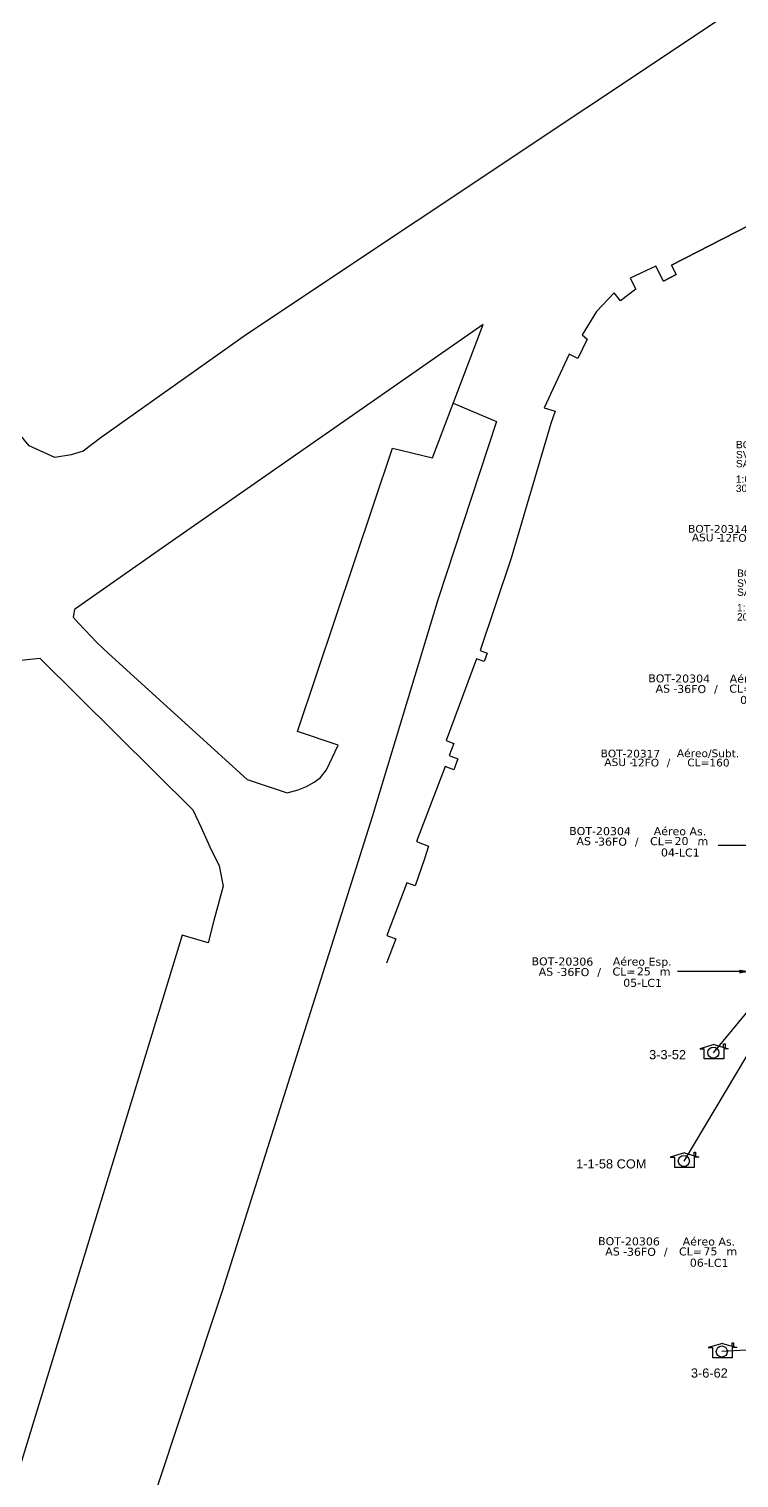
# Model space of a CAD drawing. Header units: inches. Extents: x 26685 to 27287, y 293461 to 293983.
# Drawn here: x 26929.3 to 26991.4, y 293682.5 to 293809.2 of the extents above; entities that cross this region are included whole.
import ezdxf
from ezdxf import colors
from ezdxf.entities.mleader import LeaderData, LeaderLine
from ezdxf.enums import TextEntityAlignment as Align
from ezdxf.math import Vec2, Vec3

# ---------------------------------------------------------------- set-up
doc = ezdxf.new("R2010")
doc.units = ezdxf.units.IN
doc.header["$MEASUREMENT"] = 0
doc.layers.add("20.0-LEGENDA DOS CDO'S", color=1, linetype='Continuous', lineweight=0)
doc.layers.add('20.1-CDO_INTERIOR', color=1, linetype='Continuous', lineweight=0)
for name, color, linetype in [('DROP DE CLIENTE', 140, 'Continuous'), ('label_cabos', 7, 'Continuous'), ('MEIO FIO', 251, 'Continuous'), ('surveys', 7, 'Continuous'), ('surveys legendas', 7, 'Continuous')]:
    doc.layers.add(name, color=color, linetype=linetype)
doc.styles.add('ARIAL', font='arial.ttf')
doc.styles.add('siredit', font='verdana.ttf')
doc.styles.get("Standard").update_dxf_attribs({"font": 'arial.ttf'})

# ---------------------------------------------------------------- blocks, each defined once
blk = doc.blocks.new('SURVEY_SURVEY')
for p, q in [((0.00000036, 0.00001493), (-0.00000355, 0.00001379)), ((-0.00000355, 0.00001379), (-0.00000233, 0.00001379)), ((-0.00000232, 0.00001098), (-0.00000232, 0.00001378)), ((0.00000036, 0.00001493), (0.00000427, 0.00001379)), ((0.00000298, 0.0000151), (0.00000339, 0.0000151)), ((0.00000298, 0.00001418), (0.00000298, 0.0000151)), ((0.00000427, 0.00001379), (0.00000304, 0.00001379)), ((0.00000304, 0.00001379), (0.00000304, 0.00001098)), ((0.00000339, 0.0000151), (0.00000339, 0.00001406)), ((0.00000304, 0.00001098), (-0.00000232, 0.00001098))]:
    blk.add_line(p, q)
at = {"layer": 'DROP DE CLIENTE'}
blk.add_circle((0.00000018, 0.00001272), 0.00000152, dxfattribs=at)
blk = doc.blocks.new('CDOI_CT_ESQ')
at = {"layer": '20.1-CDO_INTERIOR', "color": 8, "lineweight": 18}
blk.add_lwpolyline([(-2.12, -2.13), (-2.12, 2.12), (0, 2.12), (0.01, -2.13)], close=True, dxfattribs=at)
blk.add_circle((-1.06, 0), 0.68, dxfattribs=at)
blk.add_arc((0.01, 0), 2.13, 90.0276, 270.0276, dxfattribs=at)
at = {"layer": "20.0-LEGENDA DOS CDO'S", "color": 8, "style": 'ARIAL'}
for tag, p in [('CDO_N', (-9.3, 2.69)), ('SURVEY', (-9.3, 1.6)), ('SAP', (-9.3, 0.61)), ('1:XX', (-9.31, -1.08)), ('UMS', (-9.31, -2.09))]:
    blk.add_attdef(tag, p, '', height=0.8, rotation=359.9724, dxfattribs=at)
blk.add_attdef('FIBRAS_UTILIZADAS', text='', height=0.8, rotation=359.9724, dxfattribs=at).set_placement((-1.59, 2.69), align=Align.CENTER)
blk = doc.blocks.new('Inst CB ESP CFOA-SM-AS-80-TS-36')
at = {"layer": 'label_cabos', "color": 0, "style": 'siredit'}
for tag, flags, p in [('ID_ATIVIDADE', 3, (1.31, 2.67)), ('FATOR', 1, (11.56, 2.55))]:
    blk.add_attdef(tag, text='', height=1, rotation=359.69, dxfattribs=dict(at, flags=flags)).set_placement(p, align=Align.MIDDLE_CENTER)
for tag, p in [('TIPO_CABO', (1.76, 0)), ('DESTINO_CABO', (3.13, 1.26)), ('CABO', (4.69, -0.05)), ('/', (7.71, -0.05)), ('LANCE', (10.81, 0)), ('TIPO_CABO', (13.11, 1.24)), ('UND', (15.96, 0)), ('FID', (13.15, -1.41))]:
    blk.add_attdef(tag, text='', height=1, rotation=359.69, dxfattribs=at).set_placement(p, align=Align.MIDDLE_CENTER)
blk.add_attdef('QTDE', (12.43, -0.47), '', height=1, rotation=359.69, dxfattribs=at)
blk = doc.blocks.new('Inst CB AS CFOA-SM-AS-80-TS-36')
at = {"layer": 'label_cabos', "color": 0, "style": 'siredit'}
for tag, flags, p in [('ID_ATIVIDADE', 3, (1.31, 2.67)), ('FATOR', 1, (11.56, 2.55))]:
    blk.add_attdef(tag, text='', height=1, rotation=359.69, dxfattribs=dict(at, flags=flags)).set_placement(p, align=Align.MIDDLE_CENTER)
for tag, p in [('TIPO_CABO', (1.76, 0)), ('DESTINO_CABO', (3.13, 1.26)), ('CABO', (4.69, -0.05)), ('/', (7.71, -0.05)), ('LANCE', (10.81, 0)), ('TIPO_CABO', (13.11, 1.24)), ('UND', (15.96, 0)), ('FID', (13.15, -1.41))]:
    blk.add_attdef(tag, text='', height=1, rotation=359.69, dxfattribs=at).set_placement(p, align=Align.MIDDLE_CENTER)
blk.add_attdef('QTDE', (12.43, -0.47), '', height=1, rotation=359.69, dxfattribs=at)
blk = doc.blocks.new('LEGENDA DOS CABOS')
at = {"layer": 'label_cabos', "color": 0, "style": 'siredit'}
for tag, p in [('ID', (4.24, 1.63)), ('XX', (14.31, 1.67)), ('TIPO_CABO', (2.74, 0.52)), ('CABO', (6.16, 0.47)), ('/', (9.19, 0.47)), ('METROS', (14.36, 0.47))]:
    blk.add_attdef(tag, text='', height=1, rotation=359.69, dxfattribs=at).set_placement(p, align=Align.MIDDLE_CENTER)

msp = doc.modelspace()

# ---------------------------------------------------------------- linework, layer by layer
at = {"layer": 'DROP DE CLIENTE'}
for points in [[(26986.6, 293710.18), (27000.24, 293733.05)], [(26989.18, 293719.66), (27000.24, 293733.05)], [(27018.9, 293695.12), (26989.91, 293693.52)]]:
    msp.add_lwpolyline(points, dxfattribs=at)
at = {"layer": 'MEIO FIO'}
for points in [[(26992.94, 293812.2), (26948.34, 293782.46), (26935.64, 293773.46), (26934.06, 293772.27), (26933, 293771.94), (26931.59, 293771.71), (26929.34, 293772.74), (26895.7, 293813.66), (26883.9, 293827.2), (26883.77, 293828.59), (26885.93, 293831.08)], [(26992.26, 293792.02), (26985.49, 293788.54), (26985.92, 293787.72), (26984.8, 293787.14), (26984.13, 293788.45), (26981.88, 293787.4), (26982.39, 293786.44), (26981.04, 293785.41), (26980.48, 293786.11), (26978.94, 293784.48), (26977.7, 293782.45), (26978.13, 293782.06), (26977.3, 293780.36), (26976.56, 293780.75), (26974.37, 293776.06), (26975.33, 293775.76), (26974.95, 293774.69), (26971.48, 293762.9), (26968.78, 293754.83), (26969.38, 293754.61), (26969.11, 293753.87), (26968.44, 293754.12), (26965.79, 293746.96), (26966.47, 293746.71), (26966.07, 293745.65), (26966.83, 293745.36), (26966.46, 293744.41), (26965.7, 293744.69), (26963.19, 293738.13), (26964.25, 293737.73), (26963.89, 293736.62), (26963.09, 293734.25), (26962.37, 293734.53), (26960.62, 293729.9), (26961.39, 293729.61), (26960.59, 293727.5)], [(26984.8, 293787.14), (26985.92, 293787.72), (26985.49, 293788.54), (26992.26, 293792.02), (26992.8, 293790.98), (26993.94, 293791.56)], [(26984.8, 293787.14), (26984.13, 293788.45), (26981.88, 293787.4), (26982.39, 293786.44), (26981.04, 293785.41), (26980.48, 293786.11), (26978.94, 293784.48), (26977.7, 293782.45), (26978.13, 293782.06), (26977.3, 293780.36), (26976.56, 293780.75), (26974.37, 293776.06), (26975.33, 293775.76), (26974.95, 293774.69)], [(26969.04, 293783.34), (26941.2, 293763.96), (26933.3, 293758.42), (26933.19, 293757.76), (26933.67, 293757.21), (26935.28, 293755.5), (26936.28, 293754.57), (26948.4, 293743.57)], [(26948.4, 293743.57), (26951.9, 293742.39), (26952.86, 293742.65), (26953.58, 293742.94), (26954.26, 293743.31), (26954.81, 293743.73), (26955.34, 293744.41), (26956.37, 293746.55), (26952.81, 293747.74), (26961.12, 293772.54), (26964.6, 293771.7), (26969.04, 293783.34)], [(26966.42, 293776.47), (26970.2, 293774.87), (26965.06, 293759.27), (26959.34, 293740.28), (26946.22, 293698.8), (26940, 293680.12), (26936.85, 293680.94), (26935.48, 293677.97), (26935.48, 293677.23), (26935.81, 293676.1), (26937.73, 293672.61), (26939.67, 293669.41), (26941.03, 293666.76), (26942.13, 293664.75), (26942.89, 293664.13), (26943.7, 293663.75), (26944.28, 293663.61), (26944.81, 293663.57), (26945.25, 293663.56), (26946.95, 293663.47)], [(26897.6, 293656.05), (26864.16, 293700.79), (26861.72, 293704.24), (26861.2, 293706.4), (26860.91, 293708), (26861.11, 293709.2), (26861.51, 293709.89), (26862.19, 293711.09), (26863.45, 293711.99), (26923.52, 293751.73), (26926.52, 293753.83), (26926.11, 293753.67), (26926.97, 293753.82), (26930.26, 293754.18), (26943.66, 293740.89), (26944.39, 293739.36), (26945.14, 293737.66), (26945.96, 293736), (26946.31, 293734.22), (26945.48, 293731.21), (26945, 293729.27), (26942.73, 293729.95), (26926.81, 293677.83)]]:
    msp.add_lwpolyline(points, dxfattribs=at)

# ---------------------------------------------------------------- block references
at = {"layer": '20.1-CDO_INTERIOR', "xscale": 0.8, "yscale": 0.8, "zscale": 0.8}
for p, values in [((26998.57, 293770.37), {'CDO_N': 'BOT-20314', 'FIBRAS_UTILIZADAS': '          (PARCIAL/0)', 'SURVEY': 'SV-XXXXXX', 'SAP': 'SAP', '1:XX': '1:64', 'UMS': '30UMs'}), ((26998.67, 293759.13), {'CDO_N': 'BOT-20316', 'FIBRAS_UTILIZADAS': '          (PARCIAL/0)', 'SURVEY': 'SV-XXXXXX', 'SAP': 'SAP', '1:XX': '1:64', 'UMS': '20UMs'})]:
    msp.add_blockref('CDOI_CT_ESQ', p, dxfattribs=at).add_auto_attribs(values)
at = {"layer": 'label_cabos', "color": 0, "lineweight": 0, "xscale": 0.6746033956656592, "yscale": 0.6746033956656592, "zscale": 0.6746033956656592}
for p, values in [((26986.69, 293764.37), {'ID': 'BOT-20314', 'CABO': '12FO', 'METROS': 'CL=100', 'XX': 'Aéreo/Subt.', '/': '/', 'TIPO_CABO': 'ASU -'}), ((26979.04, 293744.72), {'ID': 'BOT-20317', 'CABO': '12FO', 'METROS': 'CL=160', 'XX': 'Aéreo/Subt.', '/': '/', 'TIPO_CABO': 'ASU -'})]:
    msp.add_blockref('LEGENDA DOS CABOS', p, dxfattribs=at).add_auto_attribs(values)
at = {"layer": 'label_cabos', "color": 0, "lineweight": 0}
ref = msp.add_blockref('Inst CB ESP CFOA-SM-AS-80-TS-36', (26983.98, 293751.5), dxfattribs=dict(at, xscale=0.7, yscale=0.7, zscale=0.7))
ref.add_attrib('DESTINO_CABO', 'BOT-20304', dxfattribs={"color": 0, "height": 0.7, "rotation": 359.69, "style": 'siredit'}).set_placement((26986.17, 293752.39), align=Align.MIDDLE_CENTER)
ref.add_attrib('TIPO_CABO', 'Aéreo Esp.', dxfattribs={"color": 0, "height": 0.7, "rotation": 359.69, "style": 'siredit'}).set_placement((26993.16, 293752.37), align=Align.MIDDLE_CENTER)
ref.add_attrib('CABO', '36FO', dxfattribs={"color": 0, "height": 0.7, "rotation": 359.69, "style": 'siredit'}).set_placement((26987.26, 293751.47), align=Align.MIDDLE_CENTER)
ref.add_attrib('/', '/', dxfattribs={"color": 0, "height": 0.7, "rotation": 359.69, "style": 'siredit'}).set_placement((26989.38, 293751.47), align=Align.MIDDLE_CENTER)
ref.add_attrib('TIPO_CABO', 'AS - ', dxfattribs={"color": 0, "height": 0.7, "rotation": 359.69, "style": 'siredit'}).set_placement((26985.22, 293751.5), align=Align.MIDDLE_CENTER)
ref.add_attrib('FID', '03-LC1', dxfattribs={"color": 0, "height": 0.7, "rotation": 359.69, "style": 'siredit'}).set_placement((26993.19, 293750.51), align=Align.MIDDLE_CENTER)
ref.add_attrib('LANCE', 'CL=', dxfattribs={"color": 0, "height": 0.7, "rotation": 359.69, "style": 'siredit'}).set_placement((26991.55, 293751.5), align=Align.MIDDLE_CENTER)
ref.add_attrib('QTDE', '25', (26992.68, 293751.17), dxfattribs={"color": 0, "height": 0.7, "rotation": 359.69, "style": 'siredit'})
ref.add_attrib('UND', 'm', dxfattribs={"color": 0, "height": 0.7, "rotation": 359.69, "style": 'siredit'}).set_placement((26995.16, 293751.5), align=Align.MIDDLE_CENTER)
ref = msp.add_blockref('Inst CB AS CFOA-SM-AS-80-TS-36', (26977.06, 293738.16), dxfattribs=dict(at, xscale=0.7, yscale=0.7, zscale=0.7))
ref.add_attrib('DESTINO_CABO', 'BOT-20304', dxfattribs={"color": 0, "height": 0.7, "rotation": 359.69, "style": 'siredit'}).set_placement((26979.25, 293739.04), align=Align.MIDDLE_CENTER)
ref.add_attrib('TIPO_CABO', 'Aéreo As.', dxfattribs={"color": 0, "height": 0.7, "rotation": 359.69, "style": 'siredit'}).set_placement((26986.24, 293739.03), align=Align.MIDDLE_CENTER)
ref.add_attrib('CABO', '36FO', dxfattribs={"color": 0, "height": 0.7, "rotation": 359.69, "style": 'siredit'}).set_placement((26980.34, 293738.12), align=Align.MIDDLE_CENTER)
ref.add_attrib('/', '/', dxfattribs={"color": 0, "height": 0.7, "rotation": 359.69, "style": 'siredit'}).set_placement((26982.46, 293738.12), align=Align.MIDDLE_CENTER)
ref.add_attrib('TIPO_CABO', 'AS - ', dxfattribs={"color": 0, "height": 0.7, "rotation": 359.69, "style": 'siredit'}).set_placement((26978.3, 293738.16), align=Align.MIDDLE_CENTER)
ref.add_attrib('FID', '04-LC1', dxfattribs={"color": 0, "height": 0.7, "rotation": 359.69, "style": 'siredit'}).set_placement((26986.27, 293737.17), align=Align.MIDDLE_CENTER)
ref.add_attrib('LANCE', 'CL=', dxfattribs={"color": 0, "height": 0.7, "rotation": 359.69, "style": 'siredit'}).set_placement((26984.63, 293738.16), align=Align.MIDDLE_CENTER)
ref.add_attrib('QTDE', '20', (26985.76, 293737.83), dxfattribs={"color": 0, "height": 0.7, "rotation": 359.69, "style": 'siredit'})
ref.add_attrib('UND', 'm', dxfattribs={"color": 0, "height": 0.7, "rotation": 359.69, "style": 'siredit'}).set_placement((26988.24, 293738.16), align=Align.MIDDLE_CENTER)
ref = msp.add_blockref('Inst CB ESP CFOA-SM-AS-80-TS-36', (26973.77, 293726.76), dxfattribs=dict(at, xscale=0.7, yscale=0.7, zscale=0.7))
ref.add_attrib('DESTINO_CABO', 'BOT-20306', dxfattribs={"color": 0, "height": 0.7, "rotation": 359.69, "style": 'siredit'}).set_placement((26975.96, 293727.64), align=Align.MIDDLE_CENTER)
ref.add_attrib('TIPO_CABO', 'Aéreo Esp.', dxfattribs={"color": 0, "height": 0.7, "rotation": 359.69, "style": 'siredit'}).set_placement((26982.94, 293727.63), align=Align.MIDDLE_CENTER)
ref.add_attrib('CABO', '36FO', dxfattribs={"color": 0, "height": 0.7, "rotation": 359.69, "style": 'siredit'}).set_placement((26977.05, 293726.72), align=Align.MIDDLE_CENTER)
ref.add_attrib('/', '/', dxfattribs={"color": 0, "height": 0.7, "rotation": 359.69, "style": 'siredit'}).set_placement((26979.17, 293726.72), align=Align.MIDDLE_CENTER)
ref.add_attrib('TIPO_CABO', 'AS - ', dxfattribs={"color": 0, "height": 0.7, "rotation": 359.69, "style": 'siredit'}).set_placement((26975, 293726.75), align=Align.MIDDLE_CENTER)
ref.add_attrib('FID', '05-LC1', dxfattribs={"color": 0, "height": 0.7, "rotation": 359.69, "style": 'siredit'}).set_placement((26982.97, 293725.77), align=Align.MIDDLE_CENTER)
ref.add_attrib('LANCE', 'CL=', dxfattribs={"color": 0, "height": 0.7, "rotation": 359.69, "style": 'siredit'}).set_placement((26981.34, 293726.76), align=Align.MIDDLE_CENTER)
ref.add_attrib('QTDE', '25', (26982.47, 293726.43), dxfattribs={"color": 0, "height": 0.7, "rotation": 359.69, "style": 'siredit'})
ref.add_attrib('UND', 'm', dxfattribs={"color": 0, "height": 0.7, "rotation": 359.69, "style": 'siredit'}).set_placement((26984.94, 293726.76), align=Align.MIDDLE_CENTER)
ref = msp.add_blockref('Inst CB AS CFOA-SM-AS-80-TS-36', (26979.59, 293702.28), dxfattribs=dict(at, xscale=0.7, yscale=0.7, zscale=0.7))
ref.add_attrib('DESTINO_CABO', 'BOT-20306', dxfattribs={"color": 0, "height": 0.7, "rotation": 359.69, "style": 'siredit'}).set_placement((26981.78, 293703.17), align=Align.MIDDLE_CENTER)
ref.add_attrib('TIPO_CABO', 'Aéreo As.', dxfattribs={"color": 0, "height": 0.7, "rotation": 359.69, "style": 'siredit'}).set_placement((26988.77, 293703.15), align=Align.MIDDLE_CENTER)
ref.add_attrib('CABO', '36FO', dxfattribs={"color": 0, "height": 0.7, "rotation": 359.69, "style": 'siredit'}).set_placement((26982.87, 293702.25), align=Align.MIDDLE_CENTER)
ref.add_attrib('/', '/', dxfattribs={"color": 0, "height": 0.7, "rotation": 359.69, "style": 'siredit'}).set_placement((26984.99, 293702.25), align=Align.MIDDLE_CENTER)
ref.add_attrib('TIPO_CABO', 'AS - ', dxfattribs={"color": 0, "height": 0.7, "rotation": 359.69, "style": 'siredit'}).set_placement((26980.82, 293702.28), align=Align.MIDDLE_CENTER)
ref.add_attrib('FID', '06-LC1', dxfattribs={"color": 0, "height": 0.7, "rotation": 359.69, "style": 'siredit'}).set_placement((26988.79, 293701.29), align=Align.MIDDLE_CENTER)
ref.add_attrib('LANCE', 'CL=', dxfattribs={"color": 0, "height": 0.7, "rotation": 359.69, "style": 'siredit'}).set_placement((26987.16, 293702.28), align=Align.MIDDLE_CENTER)
ref.add_attrib('QTDE', '75', (26988.29, 293701.95), dxfattribs={"color": 0, "height": 0.7, "rotation": 359.69, "style": 'siredit'})
ref.add_attrib('UND', 'm', dxfattribs={"color": 0, "height": 0.7, "rotation": 359.69, "style": 'siredit'}).set_placement((26990.77, 293702.28), align=Align.MIDDLE_CENTER)
at = {"layer": 'surveys', "color": 151, "xscale": 320000, "yscale": 320000, "zscale": 320000}
for p in [(26989.1, 293715.6), (26986.52, 293706.12), (26989.84, 293689.46)]:
    msp.add_blockref('SURVEY_SURVEY', p, dxfattribs=at)

# ---------------------------------------------------------------- texts
at = {"layer": 'surveys legendas', "color": 6}
for s, p in [('3-3-52', (26983.54, 293719.09)), ('1-1-58 COM', (26977.16, 293709.54))]:
    msp.add_text(s, height=0.8, dxfattribs=at).set_placement(p)
at = {"layer": 'surveys legendas'}
msp.add_text('3-6-62', height=0.8, dxfattribs=at).set_placement((26987.19, 293691.25))

# ---------------------------------------------------------------- leaders
at = {"color": 7}
ml = msp.add_multileader_mtext('Standard', dxfattribs=at)
ml.set_content('', color=7)
ml.set_leader_properties()
ml.build(insert=Vec2(0, 0))
ml.multileader.update_dxf_attribs({"text_right_attachment_type": 6, "dogleg_length": 0.36, "arrow_head_size": 1})
ctx = ml.context
ctx.base_point, ctx.char_height, ctx.arrow_head_size, ctx.landing_gap_size, ctx.plane_origin = Vec3(26989.48, 293737.86), 0.18, 1, 0.09, Vec3(26995.97, 293737.77)
ctx.right_attachment, ctx.text_align_type = 6, 2
notes = []
notes.append((ctx, [(0, (1, 1, 0), (26990.02, 293737.77), (-1, 0), 0.36, [(0, [(26995.97, 293737.77)], 0, [])])]))
ctx.mtext.insert, ctx.mtext.alignment, ctx.mtext.flow_direction = Vec3(26989.57, 293737.95), 3, 5
ml = msp.add_multileader_mtext('Standard', dxfattribs=at)
ml.set_content('', color=7)
ml.set_leader_properties()
ml.build(insert=Vec2(0, 0))
ml.multileader.update_dxf_attribs({"text_right_attachment_type": 6, "dogleg_length": 0.36, "arrow_head_size": 1})
ctx = ml.context
ctx.base_point, ctx.char_height, ctx.arrow_head_size, ctx.landing_gap_size, ctx.plane_origin = Vec3(26985.93, 293726.85), 0.18, 1, 0.09, Vec3(26992.42, 293726.76)
ctx.right_attachment, ctx.text_align_type = 6, 2
notes.append((ctx, [(0, (1, 1, 0), (26986.47, 293726.76), (-1, 0), 0.36, [(0, [(26992.42, 293726.76)], 0, [])])]))
ctx.mtext.insert, ctx.mtext.alignment, ctx.mtext.flow_direction = Vec3(26986.02, 293726.94), 3, 5
for ctx, leaders in notes:
    for number, flags, end, landing, length, lines in leaders:
        leader = LeaderData()
        leader.index, (leader.has_last_leader_line, leader.has_dogleg_vector, leader.attachment_direction) = number, flags
        leader.last_leader_point, leader.dogleg_vector, leader.dogleg_length = Vec3(end), Vec3(landing), length
        for number, points, colour, breaks in lines:
            line = LeaderLine()
            line.index, line.vertices, line.color, line.breaks = number, Vec3.list(points), colors.encode_raw_color(colour), breaks
            leader.lines.append(line)
        ctx.leaders.append(leader)

doc.saveas('drawing.dxf')
